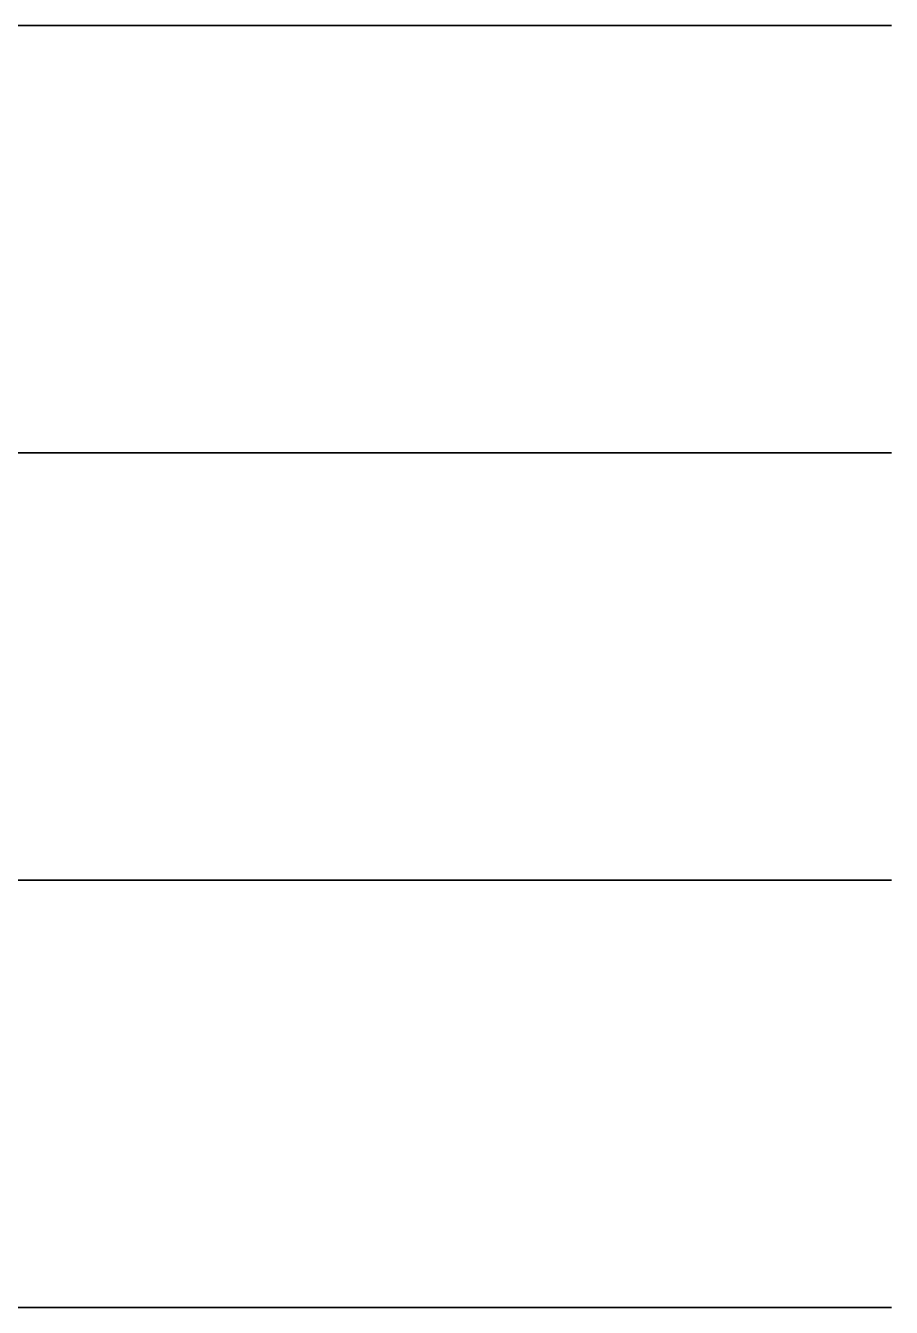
# Model space of a CAD drawing. Header units: metres. Extents: x 350990 to 353010, y 7455300 to 7456700.
# Drawn here: x 352807.5 to 353010, y 7456000 to 7456300 of the extents above; entities that cross this region are included whole.
import ezdxf

# ---------------------------------------------------------------- set-up
doc = ezdxf.new("R2010")
doc.units = ezdxf.units.M

msp = doc.modelspace()

# ---------------------------------------------------------------- linework, layer by layer
at = {"layer": 'BOC_P0N'}
msp.add_polyline3d([(352800, 7456000, 1260.599), (352810, 7456000, 1259.25), (352820, 7456000, 1258.082), (352830, 7456000, 1257.121), (352840, 7456000, 1256.381), (352850, 7456000, 1255.868), (352860, 7456000, 1255.571), (352870, 7456000, 1255.475), (352880, 7456000, 1255.55), (352890, 7456000, 1255.762), (352900, 7456000, 1256.075), (352910, 7456000, 1256.449), (352920, 7456000, 1256.848), (352930, 7456000, 1257.242), (352940, 7456000, 1257.608), (352950, 7456000, 1257.932), (352960, 7456000, 1258.211), (352970, 7456000, 1258.452), (352980, 7456000, 1258.669), (352990, 7456000, 1258.886), (353000, 7456000, 1259.13)], dxfattribs=at)
at = {"layer": 'BOC_P100N'}
msp.add_polyline3d([(352800, 7456100, 1268.566), (352810, 7456100, 1266.372), (352820, 7456100, 1264.225), (352830, 7456100, 1262.129), (352840, 7456100, 1260.097), (352850, 7456100, 1258.144), (352860, 7456100, 1256.292), (352870, 7456100, 1254.569), (352880, 7456100, 1253.007), (352890, 7456100, 1251.643), (352900, 7456100, 1250.515), (352910, 7456100, 1249.658), (352920, 7456100, 1249.106), (352930, 7456100, 1248.883), (352940, 7456100, 1249.007), (352950, 7456100, 1249.482), (352960, 7456100, 1250.303), (352970, 7456100, 1251.448), (352980, 7456100, 1252.889), (352990, 7456100, 1254.582), (353000, 7456100, 1256.477)], dxfattribs=at)
at = {"layer": 'BOC_P200N'}
msp.add_polyline3d([(352800, 7456200, 1279.817), (352810, 7456200, 1276.293), (352820, 7456200, 1272.85), (352830, 7456200, 1269.584), (352840, 7456200, 1266.579), (352850, 7456200, 1263.914), (352860, 7456200, 1261.65), (352870, 7456200, 1259.835), (352880, 7456200, 1258.494), (352890, 7456200, 1257.636), (352900, 7456200, 1257.25), (352910, 7456200, 1257.309), (352920, 7456200, 1257.771), (352930, 7456200, 1258.582), (352940, 7456200, 1259.68), (352950, 7456200, 1261.001), (352960, 7456200, 1261.278), (352970, 7456200, 1261.622), (352980, 7456200, 1262.151), (352990, 7456200, 1262.853), (353000, 7456200, 1263.715)], dxfattribs=at)
at = {"layer": 'BOC_P300N'}
msp.add_polyline3d([(352800, 7456300, 1274.957), (352810, 7456300, 1273.39), (352820, 7456300, 1271.527), (352830, 7456300, 1269.74), (352840, 7456300, 1268.123), (352850, 7456300, 1266.671), (352860, 7456300, 1265.381), (352870, 7456300, 1264.248), (352880, 7456300, 1263.271), (352890, 7456300, 1262.452), (352900, 7456300, 1261.794), (352910, 7456300, 1261.306), (352920, 7456300, 1260.999), (352930, 7456300, 1260.881), (352940, 7456300, 1260.963), (352950, 7456300, 1261.25), (352960, 7456300, 1261.742), (352970, 7456300, 1262.432), (352980, 7456300, 1263.304), (352990, 7456300, 1264.333), (353000, 7456300, 1265.482)], dxfattribs=at)
at = {"layer": 'BOLC_P0N'}
msp.add_polyline3d([(352800, 7456000, 1245.153), (352810, 7456000, 1244.001), (352820, 7456000, 1242.805), (352830, 7456000, 1241.57), (352840, 7456000, 1240.299), (352850, 7456000, 1238.999), (352860, 7456000, 1237.681), (352870, 7456000, 1236.359), (352880, 7456000, 1235.052), (352890, 7456000, 1233.782), (352900, 7456000, 1232.574), (352910, 7456000, 1231.45), (352920, 7456000, 1230.434), (352930, 7456000, 1229.545), (352940, 7456000, 1228.8), (352950, 7456000, 1228.211), (352960, 7456000, 1227.787), (352970, 7456000, 1227.531), (352980, 7456000, 1227.44), (352990, 7456000, 1227.51), (353000, 7456000, 1227.729)], dxfattribs=at)
at = {"layer": 'BOLC_P100N'}
msp.add_polyline3d([(352800, 7456100, 1250.413), (352810, 7456100, 1249.192), (352820, 7456100, 1247.781), (352830, 7456100, 1246.183), (352840, 7456100, 1244.404), (352850, 7456100, 1242.458), (352860, 7456100, 1240.363), (352870, 7456100, 1238.147), (352880, 7456100, 1235.84), (352890, 7456100, 1233.481), (352900, 7456100, 1231.114), (352910, 7456100, 1228.784), (352920, 7456100, 1226.538), (352930, 7456100, 1224.423), (352940, 7456100, 1222.485), (352950, 7456100, 1220.764), (352960, 7456100, 1219.295), (352970, 7456100, 1218.107), (352980, 7456100, 1217.222), (352990, 7456100, 1216.651), (353000, 7456100, 1216.4)], dxfattribs=at)
at = {"layer": 'BOLC_P200N'}
msp.add_polyline3d([(352800, 7456200, 1238.768), (352810, 7456200, 1238.135), (352820, 7456200, 1237.479), (352830, 7456200, 1236.787), (352840, 7456200, 1236.046), (352850, 7456200, 1235.248), (352860, 7456200, 1234.388), (352870, 7456200, 1233.469), (352880, 7456200, 1232.497), (352890, 7456200, 1231.485), (352900, 7456200, 1230.453), (352910, 7456200, 1229.426), (352920, 7456200, 1228.433), (352930, 7456200, 1227.507), (352940, 7456200, 1226.682), (352950, 7456200, 1225.989), (352960, 7456200, 1225.462), (352970, 7456200, 1225.128), (352980, 7456200, 1225.01), (352990, 7456200, 1225.124), (353000, 7456200, 1225.478)], dxfattribs=at)
at = {"layer": 'BOLC_P300N'}
msp.add_polyline3d([(352800, 7456300, 1240.173), (352810, 7456300, 1239.631), (352820, 7456300, 1239.247), (352830, 7456300, 1239.003), (352840, 7456300, 1238.875), (352850, 7456300, 1238.837), (352860, 7456300, 1238.862), (352870, 7456300, 1238.926), (352880, 7456300, 1239.006), (352890, 7456300, 1239.082), (352900, 7456300, 1239.141), (352910, 7456300, 1239.176), (352920, 7456300, 1239.183), (352930, 7456300, 1239.166), (352940, 7456300, 1239.134), (352950, 7456300, 1239.098), (352960, 7456300, 1239.075), (352970, 7456300, 1239.082), (352980, 7456300, 1239.137), (352990, 7456300, 1239.257), (353000, 7456300, 1239.456)], dxfattribs=at)
at = {"layer": 'BOX_P0N'}
msp.add_polyline3d([(352800, 7456000, 1226.257), (352810, 7456000, 1224.027), (352820, 7456000, 1221.776), (352830, 7456000, 1219.585), (352840, 7456000, 1217.523), (352850, 7456000, 1215.644), (352860, 7456000, 1213.986), (352870, 7456000, 1212.57), (352880, 7456000, 1211.399), (352890, 7456000, 1210.465), (352900, 7456000, 1209.744), (352910, 7456000, 1209.208), (352920, 7456000, 1208.821), (352930, 7456000, 1208.55), (352940, 7456000, 1208.365), (352950, 7456000, 1208.241), (352960, 7456000, 1208.164), (352970, 7456000, 1208.127), (352980, 7456000, 1208.132), (352990, 7456000, 1208.185), (353000, 7456000, 1208.297)], dxfattribs=at)
at = {"layer": 'BOX_P100N'}
msp.add_polyline3d([(352800, 7456100, 1240.795), (352810, 7456100, 1240.454), (352820, 7456100, 1239.825), (352830, 7456100, 1238.9), (352840, 7456100, 1237.667), (352850, 7456100, 1236.113), (352860, 7456100, 1234.226), (352870, 7456100, 1231.999), (352880, 7456100, 1229.437), (352890, 7456100, 1226.556), (352900, 7456100, 1223.392), (352910, 7456100, 1219.999), (352920, 7456100, 1216.452), (352930, 7456100, 1212.845), (352940, 7456100, 1209.286), (352950, 7456100, 1205.894), (352960, 7456100, 1202.792), (352970, 7456100, 1200.102), (352980, 7456100, 1197.932), (352990, 7456100, 1196.372), (353000, 7456100, 1195.486)], dxfattribs=at)
at = {"layer": 'BOX_P200N'}
msp.add_polyline3d([(352800, 7456200, 1216.637), (352810, 7456200, 1216.6), (352820, 7456200, 1216.538), (352830, 7456200, 1216.387), (352840, 7456200, 1216.082), (352850, 7456200, 1215.555), (352860, 7456200, 1214.748), (352870, 7456200, 1213.615), (352880, 7456200, 1212.135), (352890, 7456200, 1210.313), (352900, 7456200, 1208.183), (352910, 7456200, 1205.811), (352920, 7456200, 1203.29), (352930, 7456200, 1200.741), (352940, 7456200, 1198.297), (352950, 7456200, 1196.106), (352960, 7456200, 1194.31), (352970, 7456200, 1193.043), (352980, 7456200, 1192.417), (352990, 7456200, 1192.512), (353000, 7456200, 1193.375)], dxfattribs=at)
at = {"layer": 'BOX_P300N'}
msp.add_polyline3d([(352800, 7456300, 1214.79), (352810, 7456300, 1214.693), (352820, 7456300, 1214.785), (352830, 7456300, 1214.968), (352840, 7456300, 1215.135), (352850, 7456300, 1215.183), (352860, 7456300, 1215.02), (352870, 7456300, 1214.576), (352880, 7456300, 1213.807), (352890, 7456300, 1212.701), (352900, 7456300, 1211.281), (352910, 7456300, 1209.603), (352920, 7456300, 1207.753), (352930, 7456300, 1205.842), (352940, 7456300, 1203.993), (352950, 7456300, 1202.338), (352960, 7456300, 1201.004), (352970, 7456300, 1200.103), (352980, 7456300, 1199.725), (352990, 7456300, 1199.928), (353000, 7456300, 1200.738)], dxfattribs=at)
at = {"layer": 'PRO_P0N'}
msp.add_polyline3d([(352800, 7456000, 1176.326), (352810, 7456000, 1173.322), (352817.491, 7456000, 1170), (352820, 7456000, 1168.871), (352830, 7456000, 1162.834), (352833.785, 7456000, 1160), (352840, 7456000, 1155.353), (352846.101, 7456000, 1150), (352850, 7456000, 1146.624), (352856.777, 7456000, 1140), (352860, 7456000, 1136.936), (352866.682, 7456000, 1130), (352870, 7456000, 1126.696), (352876.341, 7456000, 1120), (352880, 7456000, 1116.333), (352886.106, 7456000, 1110), (352890, 7456000, 1106.186), (352896.229, 7456000, 1100), (352900, 7456000, 1096.457), (352906.887, 7456000, 1090), (352910, 7456000, 1087.216), (352918.173, 7456000, 1080), (352920, 7456000, 1078.439), (352930, 7456000, 1070.045), (352930.054, 7456000, 1070), (352940, 7456000, 1061.798), (352942.244, 7456000, 1060), (352950, 7456000, 1053.623), (352954.506, 7456000, 1050), (352960, 7456000, 1045.322), (352966.326, 7456000, 1040), (352970, 7456000, 1036.601), (352977.136, 7456000, 1030), (352980, 7456000, 1026.949), (352986.454, 7456000, 1020), (352990, 7456000, 1015.332), (352993.979, 7456000, 1010), (352999.608, 7456000, 1000), (353000, 7456000, 999.033), (353008.595, 7456000, 990), (353009.153, 7456000, 980), (353009.317, 7456000, 970), (353009.371, 7456000, 960), (353009.37, 7456000, 950), (353009.332, 7456000, 940), (353009.264, 7456000, 930), (353009.176, 7456000, 920), (353009.096, 7456000, 910), (353009.071, 7456000, 900), (353009.14, 7456000, 890), (353009.287, 7456000, 880), (353009.451, 7456000, 870), (353009.592, 7456000, 860), (353009.697, 7456000, 850), (353009.772, 7456000, 840), (353009.824, 7456000, 830), (353009.862, 7456000, 820), (353009.889, 7456000, 810), (353009.909, 7456000, 800), (353009.923, 7456000, 790), (353009.934, 7456000, 780), (353009.943, 7456000, 770), (353009.95, 7456000, 760), (353009.955, 7456000, 750), (353009.959, 7456000, 740), (353009.963, 7456000, 730), (353009.965, 7456000, 720), (353009.967, 7456000, 710), (353009.969, 7456000, 700), (353009.97, 7456000, 690), (353009.971, 7456000, 680), (353009.972, 7456000, 670), (353009.972, 7456000, 660), (353009.973, 7456000, 650), (353009.973, 7456000, 640), (353009.973, 7456000, 630), (353009.972, 7456000, 620), (353009.972, 7456000, 610), (353009.971, 7456000, 600), (353009.97, 7456000, 590), (353009.969, 7456000, 580), (353009.968, 7456000, 570), (353009.967, 7456000, 560), (353009.966, 7456000, 550), (353009.965, 7456000, 540), (353009.964, 7456000, 530), (353009.963, 7456000, 520), (353009.963, 7456000, 510), (353009.963, 7456000, 500), (353009.963, 7456000, 490), (353009.963, 7456000, 480), (353009.964, 7456000, 470), (353009.965, 7456000, 460), (353009.967, 7456000, 450), (353009.968, 7456000, 440), (353009.97, 7456000, 430), (353009.971, 7456000, 420), (353009.973, 7456000, 410), (353009.974, 7456000, 400), (353009.975, 7456000, 390), (353009.977, 7456000, 380), (353009.978, 7456000, 370), (353009.979, 7456000, 360), (353009.98, 7456000, 350), (353009.98, 7456000, 340), (353009.981, 7456000, 330), (353009.982, 7456000, 320), (353009.982, 7456000, 310), (353009.983, 7456000, 300), (353000, 7456000, 290.017), (352990, 7456000, 290.017), (352980, 7456000, 290.017), (352970, 7456000, 290.016), (352960, 7456000, 290.016), (352950, 7456000, 290.016), (352940, 7456000, 290.016), (352930, 7456000, 290.016), (352920, 7456000, 290.016), (352910, 7456000, 290.016), (352900, 7456000, 290.016), (352890, 7456000, 290.016), (352880, 7456000, 290.016), (352870, 7456000, 290.016), (352860, 7456000, 290.015), (352850, 7456000, 290.015), (352840, 7456000, 290.015), (352830, 7456000, 290.015), (352820, 7456000, 290.015), (352810, 7456000, 290.014), (352800, 7456000, 290.014)], dxfattribs=at)
at = {"layer": 'PRO_P100N'}
msp.add_polyline3d([(352800, 7456100, 1157.652), (352810, 7456100, 1155.686), (352820, 7456100, 1152.145), (352824.039, 7456100, 1150), (352830, 7456100, 1146.524), (352838.847, 7456100, 1140), (352840, 7456100, 1139.086), (352849.665, 7456100, 1130), (352850, 7456100, 1129.674), (352858.856, 7456100, 1120), (352860, 7456100, 1118.772), (352867.607, 7456100, 1110), (352870, 7456100, 1107.414), (352876.646, 7456100, 1100), (352880, 7456100, 1096.611), (352886.553, 7456100, 1090), (352890, 7456100, 1086.896), (352897.876, 7456100, 1080), (352900, 7456100, 1078.337), (352910, 7456100, 1070.718), (352910.965, 7456100, 1070), (352920, 7456100, 1063.729), (352925.712, 7456100, 1060), (352930, 7456100, 1057.321), (352940, 7456100, 1051.269), (352942.152, 7456100, 1050), (352950, 7456100, 1045.311), (352959.277, 7456100, 1040), (352960, 7456100, 1039.563), (352970, 7456100, 1033.507), (352975.912, 7456100, 1030), (352980, 7456100, 1027.235), (352990, 7456100, 1020.387), (352990.568, 7456100, 1020), (353000, 7456100, 1011.809), (353005.957, 7456100, 1010), (353008.879, 7456100, 1000), (353009.278, 7456100, 990), (353009.427, 7456100, 980), (353009.499, 7456100, 970), (353009.54, 7456100, 960), (353009.566, 7456100, 950), (353009.587, 7456100, 940), (353009.609, 7456100, 930), (353009.635, 7456100, 920), (353009.667, 7456100, 910), (353009.704, 7456100, 900), (353009.743, 7456100, 890), (353009.78, 7456100, 880), (353009.813, 7456100, 870), (353009.842, 7456100, 860), (353009.866, 7456100, 850), (353009.886, 7456100, 840), (353009.902, 7456100, 830), (353009.916, 7456100, 820), (353009.926, 7456100, 810), (353009.935, 7456100, 800), (353009.942, 7456100, 790), (353009.948, 7456100, 780), (353009.953, 7456100, 770), (353009.956, 7456100, 760), (353009.96, 7456100, 750), (353009.962, 7456100, 740), (353009.964, 7456100, 730), (353009.966, 7456100, 720), (353009.968, 7456100, 710), (353009.969, 7456100, 700), (353009.97, 7456100, 690), (353009.97, 7456100, 680), (353009.971, 7456100, 670), (353009.971, 7456100, 660), (353009.971, 7456100, 650), (353009.972, 7456100, 640), (353009.972, 7456100, 630), (353009.972, 7456100, 620), (353009.971, 7456100, 610), (353009.971, 7456100, 600), (353009.971, 7456100, 590), (353009.971, 7456100, 580), (353009.971, 7456100, 570), (353009.971, 7456100, 560), (353009.971, 7456100, 550), (353009.971, 7456100, 540), (353009.972, 7456100, 530), (353009.972, 7456100, 520), (353009.973, 7456100, 510), (353009.973, 7456100, 500), (353009.974, 7456100, 490), (353009.975, 7456100, 480), (353009.975, 7456100, 470), (353009.976, 7456100, 460), (353009.977, 7456100, 450), (353009.978, 7456100, 440), (353009.978, 7456100, 430), (353009.979, 7456100, 420), (353009.98, 7456100, 410), (353009.981, 7456100, 400), (353009.981, 7456100, 390), (353009.982, 7456100, 380), (353009.982, 7456100, 370), (353009.983, 7456100, 360), (353009.983, 7456100, 350), (353009.983, 7456100, 340), (353009.984, 7456100, 330), (353009.984, 7456100, 320), (353009.984, 7456100, 310), (353009.985, 7456100, 300), (353000, 7456100, 290.015), (352990, 7456100, 290.015), (352980, 7456100, 290.015), (352970, 7456100, 290.015), (352960, 7456100, 290.015), (352950, 7456100, 290.014), (352940, 7456100, 290.014), (352930, 7456100, 290.014), (352920, 7456100, 290.014), (352910, 7456100, 290.014), (352900, 7456100, 290.014), (352890, 7456100, 290.014), (352880, 7456100, 290.014), (352870, 7456100, 290.014), (352860, 7456100, 290.014), (352850, 7456100, 290.014), (352840, 7456100, 290.014), (352830, 7456100, 290.014), (352820, 7456100, 290.014), (352810, 7456100, 290.014), (352800, 7456100, 290.013)], dxfattribs=at)
at = {"layer": 'PRO_P200N'}
msp.add_polyline3d([(352800, 7456200, 998.008), (352809.454, 7456200, 990), (352810, 7456200, 989.588), (352820, 7456200, 983.323), (352826.553, 7456200, 980), (352830, 7456200, 978.427), (352840, 7456200, 974.996), (352850, 7456200, 972.556), (352860, 7456200, 970.998), (352870, 7456200, 970.142), (352873.666, 7456200, 970), (352880, 7456200, 969.775), (352890, 7456200, 969.587), (352900, 7456200, 969.306), (352910, 7456200, 968.686), (352920, 7456200, 967.503), (352930, 7456200, 965.562), (352940, 7456200, 962.685), (352946.815, 7456200, 960), (352950, 7456200, 958.758), (352960, 7456200, 953.699), (352965.76, 7456200, 950), (352970, 7456200, 947.221), (352978.966, 7456200, 940), (352980, 7456200, 939.142), (352989.358, 7456200, 930), (352990, 7456200, 929.355), (352998.206, 7456200, 920), (353000, 7456200, 917.915), (353009.035, 7456200, 910), (353009.567, 7456200, 900), (353009.727, 7456200, 890), (353009.804, 7456200, 880), (353009.849, 7456200, 870), (353009.878, 7456200, 860), (353009.898, 7456200, 850), (353009.913, 7456200, 840), (353009.924, 7456200, 830), (353009.932, 7456200, 820), (353009.939, 7456200, 810), (353009.944, 7456200, 800), (353009.949, 7456200, 790), (353009.952, 7456200, 780), (353009.955, 7456200, 770), (353009.957, 7456200, 760), (353009.959, 7456200, 750), (353009.961, 7456200, 740), (353009.962, 7456200, 730), (353009.963, 7456200, 720), (353009.964, 7456200, 710), (353009.965, 7456200, 700), (353009.966, 7456200, 690), (353009.966, 7456200, 680), (353009.967, 7456200, 670), (353009.967, 7456200, 660), (353009.968, 7456200, 650), (353009.968, 7456200, 640), (353009.968, 7456200, 630), (353009.969, 7456200, 620), (353009.969, 7456200, 610), (353009.97, 7456200, 600), (353009.97, 7456200, 590), (353009.971, 7456200, 580), (353009.972, 7456200, 570), (353009.972, 7456200, 560), (353009.973, 7456200, 550), (353009.974, 7456200, 540), (353009.975, 7456200, 530), (353009.975, 7456200, 520), (353009.976, 7456200, 510), (353009.977, 7456200, 500), (353009.978, 7456200, 490), (353009.978, 7456200, 480), (353009.979, 7456200, 470), (353009.98, 7456200, 460), (353009.98, 7456200, 450), (353009.981, 7456200, 440), (353009.981, 7456200, 430), (353009.982, 7456200, 420), (353009.982, 7456200, 410), (353009.983, 7456200, 400), (353009.983, 7456200, 390), (353009.984, 7456200, 380), (353009.984, 7456200, 370), (353009.984, 7456200, 360), (353009.984, 7456200, 350), (353009.985, 7456200, 340), (353009.985, 7456200, 330), (353009.985, 7456200, 320), (353009.985, 7456200, 310), (353009.986, 7456200, 300), (353000, 7456200, 290.014), (352990, 7456200, 290.014), (352980, 7456200, 290.014), (352970, 7456200, 290.014), (352960, 7456200, 290.014), (352950, 7456200, 290.014), (352940, 7456200, 290.013), (352930, 7456200, 290.013), (352920, 7456200, 290.013), (352910, 7456200, 290.013), (352900, 7456200, 290.014), (352890, 7456200, 290.014), (352880, 7456200, 290.014), (352870, 7456200, 290.014), (352860, 7456200, 290.014), (352850, 7456200, 290.014), (352840, 7456200, 290.013), (352830, 7456200, 290.013), (352820, 7456200, 290.013), (352810, 7456200, 290.013), (352800, 7456200, 290.013)], dxfattribs=at)
at = {"layer": 'PRO_P300N'}
msp.add_polyline3d([(352806.655, 7456300, 980), (352810, 7456300, 977.229), (352819.839, 7456300, 970), (352820, 7456300, 969.893), (352830, 7456300, 964.09), (352838.172, 7456300, 960), (352840, 7456300, 959.156), (352850, 7456300, 955.189), (352860, 7456300, 951.763), (352865.839, 7456300, 950), (352870, 7456300, 948.81), (352880, 7456300, 946.183), (352890, 7456300, 943.637), (352900, 7456300, 941.025), (352903.644, 7456300, 940), (352910, 7456300, 938.248), (352920, 7456300, 935.16), (352930, 7456300, 931.63), (352934.041, 7456300, 930), (352940, 7456300, 927.582), (352950, 7456300, 922.948), (352955.625, 7456300, 920), (352960, 7456300, 917.656), (352970, 7456300, 911.692), (352972.598, 7456300, 910), (352980, 7456300, 905.036), (352986.983, 7456300, 900), (352990, 7456300, 897.756), (352999.961, 7456300, 890), (353000, 7456300, 889.969), (353009.507, 7456300, 880), (353009.746, 7456300, 870), (353009.828, 7456300, 860), (353009.868, 7456300, 850), (353009.893, 7456300, 840), (353009.909, 7456300, 830), (353009.92, 7456300, 820), (353009.928, 7456300, 810), (353009.934, 7456300, 800), (353009.939, 7456300, 790), (353009.943, 7456300, 780), (353009.946, 7456300, 770), (353009.949, 7456300, 760), (353009.951, 7456300, 750), (353009.953, 7456300, 740), (353009.954, 7456300, 730), (353009.956, 7456300, 720), (353009.957, 7456300, 710), (353009.958, 7456300, 700), (353009.959, 7456300, 690), (353009.96, 7456300, 680), (353009.961, 7456300, 670), (353009.962, 7456300, 660), (353009.964, 7456300, 650), (353009.965, 7456300, 640), (353009.966, 7456300, 630), (353009.967, 7456300, 620), (353009.968, 7456300, 610), (353009.969, 7456300, 600), (353009.97, 7456300, 590), (353009.971, 7456300, 580), (353009.972, 7456300, 570), (353009.973, 7456300, 560), (353009.973, 7456300, 550), (353009.974, 7456300, 540), (353009.975, 7456300, 530), (353009.976, 7456300, 520), (353009.976, 7456300, 510), (353009.977, 7456300, 500), (353009.977, 7456300, 490), (353009.978, 7456300, 480), (353009.979, 7456300, 470), (353009.979, 7456300, 460), (353009.98, 7456300, 450), (353009.98, 7456300, 440), (353009.98, 7456300, 430), (353009.981, 7456300, 420), (353009.981, 7456300, 410), (353009.982, 7456300, 400), (353009.982, 7456300, 390), (353009.983, 7456300, 380), (353009.983, 7456300, 370), (353009.983, 7456300, 360), (353009.984, 7456300, 350), (353009.984, 7456300, 340), (353009.984, 7456300, 330), (353009.985, 7456300, 320), (353009.985, 7456300, 310), (353009.985, 7456300, 300), (353000, 7456300, 290.015), (352990, 7456300, 290.014), (352980, 7456300, 290.014), (352970, 7456300, 290.014), (352960, 7456300, 290.014), (352950, 7456300, 290.014), (352940, 7456300, 290.014), (352930, 7456300, 290.014), (352920, 7456300, 290.014), (352910, 7456300, 290.014), (352900, 7456300, 290.014), (352890, 7456300, 290.014), (352880, 7456300, 290.014), (352870, 7456300, 290.014), (352860, 7456300, 290.014), (352850, 7456300, 290.014), (352840, 7456300, 290.014), (352830, 7456300, 290.014), (352820, 7456300, 290.013), (352810, 7456300, 290.013), (352800, 7456300, 290.013)], dxfattribs=at)
at = {"layer": 'TOH_P0N'}
msp.add_polyline3d([(352800, 7456000, 1158.988), (352810, 7456000, 1160.483), (352820, 7456000, 1162.851), (352830, 7456000, 1165.977), (352840, 7456000, 1169.696), (352850, 7456000, 1173.802), (352860, 7456000, 1178.069), (352870, 7456000, 1182.259), (352880, 7456000, 1186.143), (352890, 7456000, 1189.517), (352900, 7456000, 1192.21), (352910, 7456000, 1194.099), (352920, 7456000, 1195.118), (352930, 7456000, 1195.256), (352940, 7456000, 1194.563), (352950, 7456000, 1193.144), (352960, 7456000, 1191.152), (352970, 7456000, 1188.776), (352980, 7456000, 1186.225), (352990, 7456000, 1183.713), (353000, 7456000, 1181.445)], dxfattribs=at)
at = {"layer": 'TOH_P100N'}
msp.add_polyline3d([(352800, 7456100, 1196.898), (352810, 7456100, 1197.5), (352820, 7456100, 1198.461), (352830, 7456100, 1199.686), (352840, 7456100, 1201.042), (352850, 7456100, 1202.371), (352860, 7456100, 1203.501), (352870, 7456100, 1204.265), (352880, 7456100, 1204.515), (352890, 7456100, 1204.138), (352900, 7456100, 1203.067), (352910, 7456100, 1201.291), (352920, 7456100, 1198.853), (352930, 7456100, 1195.858), (352940, 7456100, 1192.46), (352950, 7456100, 1188.855), (352960, 7456100, 1185.269), (352970, 7456100, 1181.938), (352980, 7456100, 1179.095), (352990, 7456100, 1176.948), (353000, 7456100, 1175.667)], dxfattribs=at)
at = {"layer": 'TOH_P200N'}
msp.add_polyline3d([(352800, 7456200, 1197.089), (352810, 7456200, 1196.775), (352820, 7456200, 1196.524), (352830, 7456200, 1196.263), (352840, 7456200, 1195.902), (352850, 7456200, 1195.351), (352860, 7456200, 1194.522), (352870, 7456200, 1193.349), (352880, 7456200, 1191.789), (352890, 7456200, 1189.84), (352900, 7456200, 1187.535), (352910, 7456200, 1184.954), (352920, 7456200, 1182.212), (352930, 7456200, 1179.46), (352940, 7456200, 1176.871), (352950, 7456200, 1174.63), (352960, 7456200, 1172.921), (352970, 7456200, 1171.91), (352980, 7456200, 1171.734), (352990, 7456200, 1172.485), (353000, 7456200, 1174.204)], dxfattribs=at)
at = {"layer": 'TOH_P300N'}
msp.add_polyline3d([(352800, 7456300, 1186.951), (352810, 7456300, 1188.026), (352820, 7456300, 1189.352), (352830, 7456300, 1190.799), (352840, 7456300, 1192.228), (352850, 7456300, 1193.504), (352860, 7456300, 1194.503), (352870, 7456300, 1195.121), (352880, 7456300, 1195.283), (352890, 7456300, 1194.949), (352900, 7456300, 1194.115), (352910, 7456300, 1192.812), (352920, 7456300, 1191.105), (352930, 7456300, 1189.087), (352940, 7456300, 1186.873), (352950, 7456300, 1184.589), (352960, 7456300, 1182.363), (352970, 7456300, 1180.32), (352980, 7456300, 1178.567), (352990, 7456300, 1177.19), (353000, 7456300, 1176.248)], dxfattribs=at)
at = {"layer": 'TOPO_P0N'}
msp.add_polyline3d([(352800, 7456000, 1265.681), (352810, 7456000, 1265.411), (352820, 7456000, 1265.239), (352830, 7456000, 1265.156), (352840, 7456000, 1265.152), (352850, 7456000, 1265.218), (352860, 7456000, 1265.345), (352870, 7456000, 1265.525), (352880, 7456000, 1265.749), (352890, 7456000, 1266.01), (352900, 7456000, 1266.302), (352910, 7456000, 1266.62), (352920, 7456000, 1266.96), (352930, 7456000, 1267.318), (352940, 7456000, 1267.692), (352950, 7456000, 1268.08), (352960, 7456000, 1268.482), (352970, 7456000, 1268.897), (352980, 7456000, 1269.327), (352990, 7456000, 1269.773), (353000, 7456000, 1270.236)], dxfattribs=at)
at = {"layer": 'TOPO_P100N'}
msp.add_polyline3d([(352800, 7456100, 1277.138), (352810, 7456100, 1275.19), (352820, 7456100, 1273.284), (352830, 7456100, 1271.435), (352840, 7456100, 1269.66), (352850, 7456100, 1267.974), (352860, 7456100, 1266.396), (352870, 7456100, 1264.941), (352880, 7456100, 1263.624), (352890, 7456100, 1262.461), (352900, 7456100, 1261.466), (352910, 7456100, 1260.651), (352920, 7456100, 1260.027), (352930, 7456100, 1259.603), (352940, 7456100, 1259.388), (352950, 7456100, 1259.385), (352960, 7456100, 1259.598), (352970, 7456100, 1260.026), (352980, 7456100, 1260.669), (352990, 7456100, 1261.519), (353000, 7456100, 1262.57)], dxfattribs=at)
at = {"layer": 'TOPO_P200N'}
msp.add_polyline3d([(352800, 7456200, 1282.4), (352810, 7456200, 1280.27), (352820, 7456200, 1278.184), (352830, 7456200, 1276.162), (352840, 7456200, 1274.225), (352850, 7456200, 1272.394), (352860, 7456200, 1270.686), (352870, 7456200, 1269.12), (352880, 7456200, 1267.711), (352890, 7456200, 1266.473), (352900, 7456200, 1265.418), (352910, 7456200, 1264.556), (352920, 7456200, 1263.893), (352930, 7456200, 1263.433), (352940, 7456200, 1263.178), (352950, 7456200, 1263.128), (352960, 7456200, 1263.278), (352970, 7456200, 1263.622), (352980, 7456200, 1264.151), (352990, 7456200, 1264.853), (353000, 7456200, 1265.715)], dxfattribs=at)
at = {"layer": 'TOPO_P300N'}
msp.add_polyline3d([(352800, 7456300, 1276.957), (352810, 7456300, 1275.39), (352820, 7456300, 1273.951), (352830, 7456300, 1272.649), (352840, 7456300, 1271.492), (352850, 7456300, 1270.489), (352860, 7456300, 1269.641), (352870, 7456300, 1268.951), (352880, 7456300, 1268.419), (352890, 7456300, 1268.042), (352900, 7456300, 1267.815), (352910, 7456300, 1267.73), (352920, 7456300, 1267.779), (352930, 7456300, 1267.952), (352940, 7456300, 1268.235), (352950, 7456300, 1268.616), (352960, 7456300, 1269.079), (352970, 7456300, 1269.609), (352980, 7456300, 1270.19), (352990, 7456300, 1270.806), (353000, 7456300, 1271.44)], dxfattribs=at)

doc.saveas('drawing.dxf')
